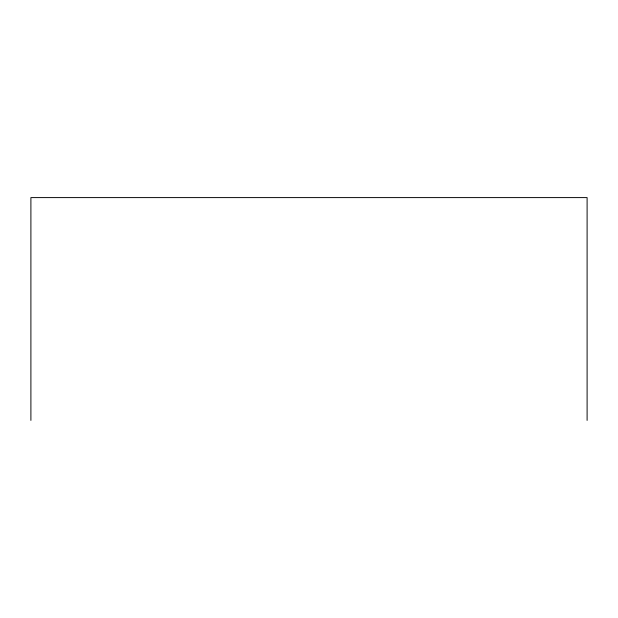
<?xml version="1.0" encoding="UTF-8"?>
<svg xmlns="http://www.w3.org/2000/svg" width="618" height="618" viewBox="0 0 618 618"><rect width="100%" height="100%" fill="white"/><g stroke="black" fill="none" stroke-linecap="round" stroke-linejoin="round"><path stroke-width="0.93" d="M587.1 420.402L587.1 197.598L30.9 197.598L30.9 420.402"/></g></svg>
